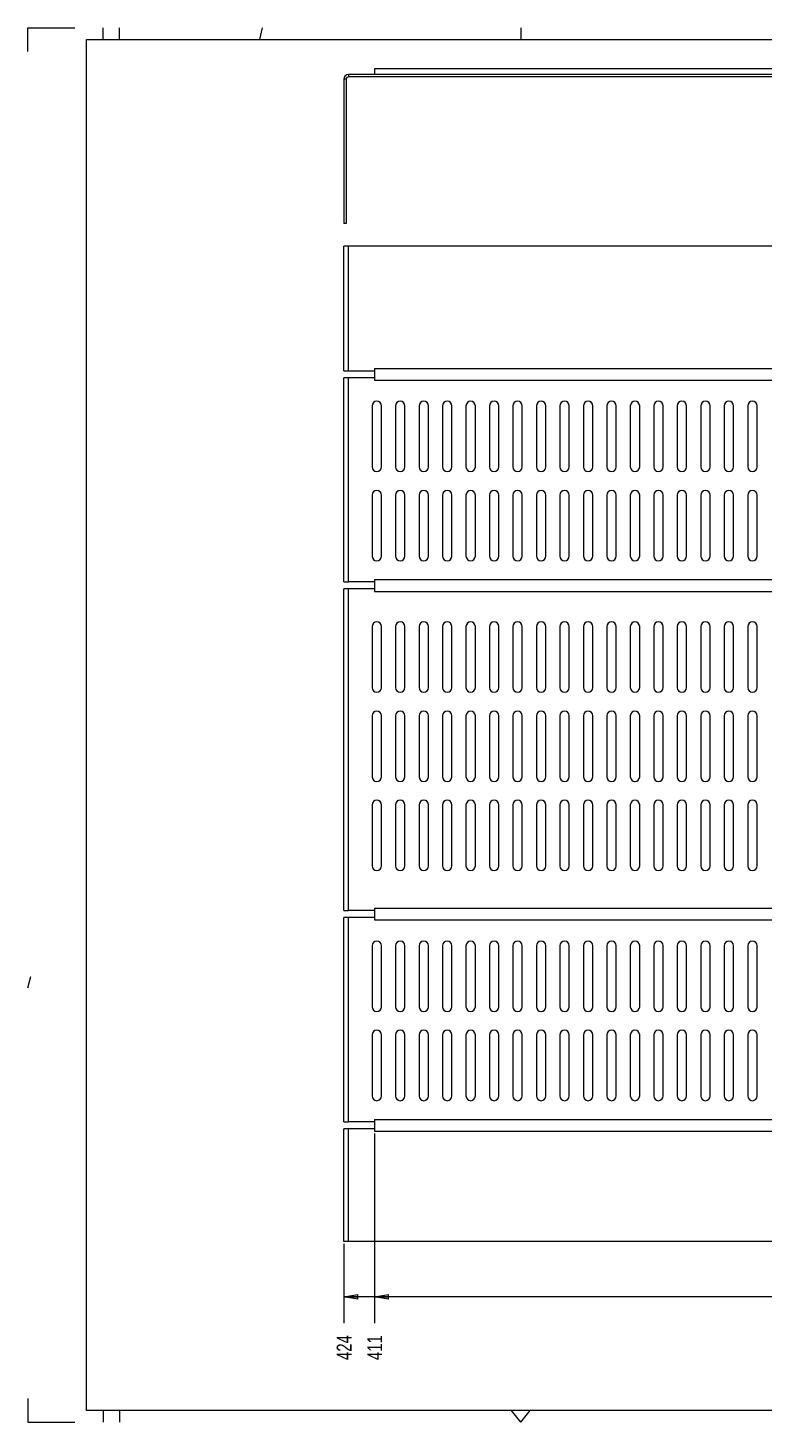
# Model space of a CAD drawing. Extents: x 0 to 841, y 0 to 594.
# Drawn here: x 0 to 314, y 0 to 594 of the extents above; entities that cross this region are included whole.
import ezdxf

# ---------------------------------------------------------------- set-up
doc = ezdxf.new("R2010")
doc.units = 0
doc.layers.get('0').update_dxf_attribs({"linetype": 'CONTINUOUS'})
doc.layers.add('FORMAT', color=7, linetype='CONTINUOUS')
doc.styles.add('SLDTEXTSTYLE0', font='TXT', dxfattribs={"width": 0.75})
doc.dimstyles.new('SLDDIMSTYLE1', dxfattribs={"dimtxt": 6.35, "dimasz": 5.9944, "dimexe": 0, "dimexo": 0.0625, "dimgap": 1.5875, "dimtad": 0, "dimtih": 1, "dimtoh": 1, "dimzin": 12, "dimtxsty": 'SLDTEXTSTYLE0', "dimblk1": 'CLOSED', "dimblk2": 'CLOSED', "dimsah": 1, "dimcen": 0.09, "dimazin": 3, "dimtfac": 1, "dimtofl": 0, "dimtmove": 0, "dimatfit": 3, "dimtolj": 1, "dimtzin": 12})

# ---------------------------------------------------------------- blocks, each defined once
blk = doc.blocks.new('_CLOSED')
at = {"color": 0, "linetype": 'BYBLOCK'}
for p, q in [((-1, 0.166667), (0, 0)), ((-1, 0.166667), (-1, -0.166667)), ((0, 0), (-1, -0.166667)), ((0, 0), (-1, 0))]:
    blk.add_line(p, q, dxfattribs=at)
blk = doc.blocks.new('*D8')
at = {"layer": 'FORMAT'}
for p, q in [((147.62, 122.95), (147.62, 42.1)), ((330.62, 53.35), (147.62, 53.35))]:
    blk.add_line(p, q, dxfattribs=at)
at = {"layer": 'FORMAT', "xscale": 5.9944, "yscale": 5.9944, "rotation": 180.0000000000004}
blk.add_blockref('_CLOSED', (147.62, 53.35, 0.1), dxfattribs=at)
at = {"layer": 'FORMAT', "insert": (144.55, 26.44), "char_height": 6.35, "attachment_point": 1, "rotation": 90, "style": 'SLDTEXTSTYLE0'}
blk.add_mtext('411', dxfattribs=at)
blk = doc.blocks.new('*D9')
at = {"layer": 'FORMAT'}
for p, q in [((134.62, 75.95), (134.62, 42.1)), ((147.62, 53.35), (134.62, 53.35))]:
    blk.add_line(p, q, dxfattribs=at)
at = {"layer": 'FORMAT', "xscale": 5.9944, "yscale": 5.9944, "rotation": 180.0000000000004}
blk.add_blockref('_CLOSED', (134.62, 53.35, 0.1), dxfattribs=at)
at = {"layer": 'FORMAT', "insert": (131.55, 26.44), "char_height": 6.35, "attachment_point": 1, "rotation": 90, "style": 'SLDTEXTSTYLE0'}
blk.add_mtext('424', dxfattribs=at)

msp = doc.modelspace()

# ---------------------------------------------------------------- linework, layer by layer
at = {"color": 7, "linetype": 'CONTINUOUS'}
for p, q in [((0, 584), (0, 594)), ((0, 594), (20, 594)), ((32, 589), (32, 594)), ((39, 589), (39, 594)), ((98.778, 589), (100, 594)), ((210, 594), (210, 589)), ((25, 589), (836, 589)), ((25, 5), (25, 589)), ((545.617, 576.606), (147.617, 576.606)), ((147.617, 576.606), (147.617, 574.106)), ((135.617, 572.106), (134.617, 572.106)), ((134.617, 572.106), (134.617, 510.606)), ((135.617, 572.106), (135.617, 510.606)), ((136.617, 574.106), (136.617, 573.106)), ((556.617, 574.106), (136.617, 574.106)), ((556.617, 573.106), (136.617, 573.106)), ((135.617, 510.606), (134.617, 510.606)), ((134.617, 447.944), (134.617, 500.944)), ((136.617, 500.944), (134.617, 500.944)), ((136.617, 447.944), (136.617, 500.944)), ((342.117, 500.944), (136.617, 500.944)), ((134.617, 447.944), (136.617, 447.944)), ((136.617, 447.944), (147.617, 447.944)), ((147.617, 448.944), (545.617, 448.944)), ((147.617, 448.944), (147.617, 443.944)), ((134.617, 357.944), (134.617, 444.944)), ((136.617, 444.944), (134.617, 444.944)), ((136.617, 357.944), (136.617, 444.944)), ((147.617, 444.944), (136.617, 444.944)), ((147.617, 443.944), (545.617, 443.944)), ((146.617, 432.944), (146.617, 406.944)), ((150.617, 406.944), (150.617, 432.944)), ((156.617, 432.944), (156.617, 406.944)), ((160.617, 406.944), (160.617, 432.944)), ((166.617, 432.944), (166.617, 406.944)), ((170.617, 406.944), (170.617, 432.944)), ((176.617, 432.944), (176.617, 406.944)), ((180.617, 406.944), (180.617, 432.944)), ((186.617, 432.944), (186.617, 406.944)), ((190.617, 406.944), (190.617, 432.944)), ((196.617, 432.944), (196.617, 406.944)), ((200.617, 406.944), (200.617, 432.944)), ((206.617, 432.944), (206.617, 406.944)), ((210.617, 406.944), (210.617, 432.944)), ((216.617, 432.944), (216.617, 406.944)), ((220.617, 406.944), (220.617, 432.944)), ((226.617, 432.944), (226.617, 406.944)), ((230.617, 406.944), (230.617, 432.944)), ((236.617, 432.944), (236.617, 406.944)), ((240.617, 406.944), (240.617, 432.944)), ((246.617, 432.944), (246.617, 406.944)), ((250.617, 406.944), (250.617, 432.944)), ((256.617, 432.944), (256.617, 406.944)), ((260.617, 406.944), (260.617, 432.944)), ((266.617, 432.944), (266.617, 406.944)), ((270.617, 406.944), (270.617, 432.944)), ((276.617, 432.944), (276.617, 406.944)), ((280.617, 406.944), (280.617, 432.944)), ((286.617, 432.944), (286.617, 406.944)), ((290.617, 406.944), (290.617, 432.944)), ((296.617, 432.944), (296.617, 406.944)), ((300.617, 406.944), (300.617, 432.944)), ((306.617, 432.944), (306.617, 406.944)), ((310.617, 406.944), (310.617, 432.944)), ((146.617, 394.944), (146.617, 368.944)), ((150.617, 368.944), (150.617, 394.944)), ((156.617, 394.944), (156.617, 368.944)), ((160.617, 368.944), (160.617, 394.944)), ((166.617, 394.944), (166.617, 368.944)), ((170.617, 368.944), (170.617, 394.944)), ((176.617, 394.944), (176.617, 368.944)), ((180.617, 368.944), (180.617, 394.944)), ((186.617, 394.944), (186.617, 368.944)), ((190.617, 368.944), (190.617, 394.944)), ((196.617, 394.944), (196.617, 368.944)), ((200.617, 368.944), (200.617, 394.944)), ((206.617, 394.944), (206.617, 368.944)), ((210.617, 368.944), (210.617, 394.944)), ((216.617, 394.944), (216.617, 368.944)), ((220.617, 368.944), (220.617, 394.944)), ((226.617, 394.944), (226.617, 368.944)), ((230.617, 368.944), (230.617, 394.944)), ((236.617, 394.944), (236.617, 368.944)), ((240.617, 368.944), (240.617, 394.944)), ((246.617, 394.944), (246.617, 368.944)), ((250.617, 368.944), (250.617, 394.944)), ((256.617, 394.944), (256.617, 368.944)), ((260.617, 368.944), (260.617, 394.944)), ((266.617, 394.944), (266.617, 368.944)), ((270.617, 368.944), (270.617, 394.944)), ((276.617, 394.944), (276.617, 368.944)), ((280.617, 368.944), (280.617, 394.944)), ((286.617, 394.944), (286.617, 368.944)), ((290.617, 368.944), (290.617, 394.944)), ((296.617, 394.944), (296.617, 368.944)), ((300.617, 368.944), (300.617, 394.944)), ((306.617, 394.944), (306.617, 368.944)), ((310.617, 368.944), (310.617, 394.944)), ((134.617, 357.944), (136.617, 357.944)), ((147.617, 357.944), (136.617, 357.944)), ((147.617, 358.944), (147.617, 353.944)), ((147.617, 358.944), (545.617, 358.944)), ((134.617, 217.944), (134.617, 354.944)), ((136.617, 354.944), (134.617, 354.944)), ((136.617, 217.944), (136.617, 354.944)), ((147.617, 354.944), (136.617, 354.944)), ((147.617, 353.944), (545.617, 353.944)), ((146.617, 338.944), (146.617, 312.944)), ((150.617, 312.944), (150.617, 338.944)), ((156.617, 338.944), (156.617, 312.944)), ((160.617, 312.944), (160.617, 338.944)), ((166.617, 338.944), (166.617, 312.944)), ((170.617, 312.944), (170.617, 338.944)), ((176.617, 338.944), (176.617, 312.944)), ((180.617, 312.944), (180.617, 338.944)), ((186.617, 338.944), (186.617, 312.944)), ((190.617, 312.944), (190.617, 338.944)), ((196.617, 338.944), (196.617, 312.944)), ((200.617, 312.944), (200.617, 338.944)), ((206.617, 338.944), (206.617, 312.944)), ((210.617, 312.944), (210.617, 338.944)), ((216.617, 338.944), (216.617, 312.944)), ((220.617, 312.944), (220.617, 338.944)), ((226.617, 338.944), (226.617, 312.944)), ((230.617, 312.944), (230.617, 338.944)), ((236.617, 338.944), (236.617, 312.944)), ((240.617, 312.944), (240.617, 338.944)), ((246.617, 338.944), (246.617, 312.944)), ((250.617, 312.944), (250.617, 338.944)), ((256.617, 338.944), (256.617, 312.944)), ((260.617, 312.944), (260.617, 338.944)), ((266.617, 338.944), (266.617, 312.944)), ((270.617, 312.944), (270.617, 338.944)), ((276.617, 338.944), (276.617, 312.944)), ((280.617, 312.944), (280.617, 338.944)), ((286.617, 338.944), (286.617, 312.944)), ((290.617, 312.944), (290.617, 338.944)), ((296.617, 338.944), (296.617, 312.944)), ((300.617, 312.944), (300.617, 338.944)), ((306.617, 338.944), (306.617, 312.944)), ((310.617, 312.944), (310.617, 338.944)), ((146.617, 300.944), (146.617, 274.944)), ((150.617, 274.944), (150.617, 300.944)), ((156.617, 300.944), (156.617, 274.944)), ((160.617, 274.944), (160.617, 300.944)), ((166.617, 300.944), (166.617, 274.944)), ((170.617, 274.944), (170.617, 300.944)), ((176.617, 300.944), (176.617, 274.944)), ((180.617, 274.944), (180.617, 300.944)), ((186.617, 300.944), (186.617, 274.944)), ((190.617, 274.944), (190.617, 300.944)), ((196.617, 300.944), (196.617, 274.944)), ((200.617, 274.944), (200.617, 300.944)), ((206.617, 300.944), (206.617, 274.944)), ((210.617, 274.944), (210.617, 300.944)), ((216.617, 300.944), (216.617, 274.944)), ((220.617, 274.944), (220.617, 300.944)), ((226.617, 300.944), (226.617, 274.944)), ((230.617, 274.944), (230.617, 300.944)), ((236.617, 300.944), (236.617, 274.944)), ((240.617, 274.944), (240.617, 300.944)), ((246.617, 300.944), (246.617, 274.944)), ((250.617, 274.944), (250.617, 300.944)), ((256.617, 300.944), (256.617, 274.944)), ((260.617, 274.944), (260.617, 300.944)), ((266.617, 300.944), (266.617, 274.944)), ((270.617, 274.944), (270.617, 300.944)), ((276.617, 300.944), (276.617, 274.944)), ((280.617, 274.944), (280.617, 300.944)), ((286.617, 300.944), (286.617, 274.944)), ((290.617, 274.944), (290.617, 300.944)), ((296.617, 300.944), (296.617, 274.944)), ((300.617, 274.944), (300.617, 300.944)), ((306.617, 300.944), (306.617, 274.944)), ((310.617, 274.944), (310.617, 300.944)), ((146.617, 262.944), (146.617, 236.944)), ((150.617, 236.944), (150.617, 262.944)), ((156.617, 262.944), (156.617, 236.944)), ((160.617, 236.944), (160.617, 262.944)), ((166.617, 262.944), (166.617, 236.944)), ((170.617, 236.944), (170.617, 262.944)), ((176.617, 262.944), (176.617, 236.944)), ((180.617, 236.944), (180.617, 262.944)), ((186.617, 262.944), (186.617, 236.944)), ((190.617, 236.944), (190.617, 262.944)), ((196.617, 262.944), (196.617, 236.944)), ((200.617, 236.944), (200.617, 262.944)), ((206.617, 262.944), (206.617, 236.944)), ((210.617, 236.944), (210.617, 262.944)), ((216.617, 262.944), (216.617, 236.944)), ((220.617, 236.944), (220.617, 262.944)), ((226.617, 262.944), (226.617, 236.944)), ((230.617, 236.944), (230.617, 262.944)), ((236.617, 262.944), (236.617, 236.944)), ((240.617, 236.944), (240.617, 262.944)), ((246.617, 262.944), (246.617, 236.944)), ((250.617, 236.944), (250.617, 262.944)), ((256.617, 262.944), (256.617, 236.944)), ((260.617, 236.944), (260.617, 262.944)), ((266.617, 262.944), (266.617, 236.944)), ((270.617, 236.944), (270.617, 262.944)), ((276.617, 262.944), (276.617, 236.944)), ((280.617, 236.944), (280.617, 262.944)), ((286.617, 262.944), (286.617, 236.944)), ((290.617, 236.944), (290.617, 262.944)), ((296.617, 262.944), (296.617, 236.944)), ((300.617, 236.944), (300.617, 262.944)), ((306.617, 262.944), (306.617, 236.944)), ((310.617, 236.944), (310.617, 262.944)), ((134.617, 217.944), (136.617, 217.944)), ((134.617, 127.944), (134.617, 214.944)), ((136.617, 214.944), (134.617, 214.944)), ((147.617, 217.944), (136.617, 217.944)), ((136.617, 127.944), (136.617, 214.944)), ((147.617, 214.944), (136.617, 214.944)), ((147.617, 218.944), (147.617, 213.944)), ((147.617, 218.944), (545.617, 218.944)), ((147.617, 213.944), (545.617, 213.944)), ((146.617, 202.944), (146.617, 176.944)), ((150.617, 176.944), (150.617, 202.944)), ((156.617, 202.944), (156.617, 176.944)), ((160.617, 176.944), (160.617, 202.944)), ((166.617, 202.944), (166.617, 176.944)), ((170.617, 176.944), (170.617, 202.944)), ((176.617, 202.944), (176.617, 176.944)), ((180.617, 176.944), (180.617, 202.944)), ((186.617, 202.944), (186.617, 176.944)), ((190.617, 176.944), (190.617, 202.944)), ((196.617, 202.944), (196.617, 176.944)), ((200.617, 176.944), (200.617, 202.944)), ((206.617, 202.944), (206.617, 176.944)), ((210.617, 176.944), (210.617, 202.944)), ((216.617, 202.944), (216.617, 176.944)), ((220.617, 176.944), (220.617, 202.944)), ((226.617, 202.944), (226.617, 176.944)), ((230.617, 176.944), (230.617, 202.944)), ((236.617, 202.944), (236.617, 176.944)), ((240.617, 176.944), (240.617, 202.944)), ((246.617, 202.944), (246.617, 176.944)), ((250.617, 176.944), (250.617, 202.944)), ((256.617, 202.944), (256.617, 176.944)), ((260.617, 176.944), (260.617, 202.944)), ((266.617, 202.944), (266.617, 176.944)), ((270.617, 176.944), (270.617, 202.944)), ((276.617, 202.944), (276.617, 176.944)), ((280.617, 176.944), (280.617, 202.944)), ((286.617, 202.944), (286.617, 176.944)), ((290.617, 176.944), (290.617, 202.944)), ((296.617, 202.944), (296.617, 176.944)), ((300.617, 176.944), (300.617, 202.944)), ((306.617, 202.944), (306.617, 176.944)), ((310.617, 176.944), (310.617, 202.944)), ((0, 185), (1.188, 189.857)), ((146.617, 164.944), (146.617, 138.944)), ((150.617, 138.944), (150.617, 164.944)), ((156.617, 164.944), (156.617, 138.944)), ((160.617, 138.944), (160.617, 164.944)), ((166.617, 164.944), (166.617, 138.944)), ((170.617, 138.944), (170.617, 164.944)), ((176.617, 164.944), (176.617, 138.944)), ((180.617, 138.944), (180.617, 164.944)), ((186.617, 164.944), (186.617, 138.944)), ((190.617, 138.944), (190.617, 164.944)), ((196.617, 164.944), (196.617, 138.944)), ((200.617, 138.944), (200.617, 164.944)), ((206.617, 164.944), (206.617, 138.944)), ((210.617, 138.944), (210.617, 164.944)), ((216.617, 164.944), (216.617, 138.944)), ((220.617, 138.944), (220.617, 164.944)), ((226.617, 164.944), (226.617, 138.944)), ((230.617, 138.944), (230.617, 164.944)), ((236.617, 164.944), (236.617, 138.944)), ((240.617, 138.944), (240.617, 164.944)), ((246.617, 164.944), (246.617, 138.944)), ((250.617, 138.944), (250.617, 164.944)), ((256.617, 164.944), (256.617, 138.944)), ((260.617, 138.944), (260.617, 164.944)), ((266.617, 164.944), (266.617, 138.944)), ((270.617, 138.944), (270.617, 164.944)), ((276.617, 164.944), (276.617, 138.944)), ((280.617, 138.944), (280.617, 164.944)), ((286.617, 164.944), (286.617, 138.944)), ((290.617, 138.944), (290.617, 164.944)), ((296.617, 164.944), (296.617, 138.944)), ((300.617, 138.944), (300.617, 164.944)), ((306.617, 164.944), (306.617, 138.944)), ((310.617, 138.944), (310.617, 164.944)), ((134.617, 127.944), (136.617, 127.944)), ((134.617, 76.944), (134.617, 124.944)), ((136.617, 124.944), (134.617, 124.944)), ((147.617, 127.944), (136.617, 127.944)), ((136.617, 76.944), (136.617, 124.944)), ((147.617, 124.944), (136.617, 124.944)), ((147.617, 128.944), (545.617, 128.944)), ((147.617, 128.944), (147.617, 123.944)), ((147.617, 123.944), (545.617, 123.944)), ((136.617, 76.944), (134.617, 76.944)), ((556.617, 76.944), (136.617, 76.944)), ((0, 10), (0, 0)), ((0, 0), (20, 0)), ((836, 5), (25, 5)), ((32, 5), (32, 0)), ((39, 5), (39, 0)), ((210, 0), (206.003, 5)), ((210, 0), (213.997, 5))]:
    msp.add_line(p, q, dxfattribs=at)
for centre, radius, start, end in [((136.617, 572.106), 2, 90, 180), ((136.617, 572.106), 1, 90, 180), ((148.617, 432.944), 2, 0, 180), ((158.617, 432.944), 2, 0, 180), ((168.617, 432.944), 2, 0, 180), ((178.617, 432.944), 2, 0, 180), ((188.617, 432.944), 2, 0, 180), ((198.617, 432.944), 2, 0, 180), ((208.617, 432.944), 2, 0, 180), ((218.617, 432.944), 2, 0, 180), ((228.617, 432.944), 2, 0, 180), ((238.617, 432.944), 2, 0, 180), ((248.617, 432.944), 2, 0, 180), ((258.617, 432.944), 2, 0, 180), ((268.617, 432.944), 2, 0, 180), ((278.617, 432.944), 2, 0, 180), ((288.617, 432.944), 2, 0, 180), ((298.617, 432.944), 2, 0, 180), ((308.617, 432.944), 2, 0, 180), ((148.617, 406.944), 2, 180, 0), ((158.617, 406.944), 2, 180, 0), ((168.617, 406.944), 2, 180, 0), ((178.617, 406.944), 2, 180, 0), ((188.617, 406.944), 2, 180, 0), ((198.617, 406.944), 2, 180, 0), ((208.617, 406.944), 2, 180, 0), ((218.617, 406.944), 2, 180, 0), ((228.617, 406.944), 2, 180, 0), ((238.617, 406.944), 2, 180, 0), ((248.617, 406.944), 2, 180, 0), ((258.617, 406.944), 2, 180, 0), ((268.617, 406.944), 2, 180, 0), ((278.617, 406.944), 2, 180, 0), ((288.617, 406.944), 2, 180, 0), ((298.617, 406.944), 2, 180, 0), ((308.617, 406.944), 2, 180, 0), ((148.617, 394.944), 2, 0, 180), ((158.617, 394.944), 2, 0, 180), ((168.617, 394.944), 2, 0, 180), ((178.617, 394.944), 2, 0, 180), ((188.617, 394.944), 2, 0, 180), ((198.617, 394.944), 2, 0, 180), ((208.617, 394.944), 2, 0, 180), ((218.617, 394.944), 2, 0, 180), ((228.617, 394.944), 2, 0, 180), ((238.617, 394.944), 2, 0, 180), ((248.617, 394.944), 2, 0, 180), ((258.617, 394.944), 2, 0, 180), ((268.617, 394.944), 2, 0, 180), ((278.617, 394.944), 2, 0, 180), ((288.617, 394.944), 2, 0, 180), ((298.617, 394.944), 2, 0, 180), ((308.617, 394.944), 2, 0, 180), ((148.617, 368.944), 2, 180, 0), ((158.617, 368.944), 2, 180, 0), ((168.617, 368.944), 2, 180, 0), ((178.617, 368.944), 2, 180, 0), ((188.617, 368.944), 2, 180, 0), ((198.617, 368.944), 2, 180, 0), ((208.617, 368.944), 2, 180, 0), ((218.617, 368.944), 2, 180, 0), ((228.617, 368.944), 2, 180, 0), ((238.617, 368.944), 2, 180, 0), ((248.617, 368.944), 2, 180, 0), ((258.617, 368.944), 2, 180, 0), ((268.617, 368.944), 2, 180, 0), ((278.617, 368.944), 2, 180, 0), ((288.617, 368.944), 2, 180, 0), ((298.617, 368.944), 2, 180, 0), ((308.617, 368.944), 2, 180, 0), ((148.617, 338.944), 2, 0, 180), ((158.617, 338.944), 2, 0, 180), ((168.617, 338.944), 2, 0, 180), ((178.617, 338.944), 2, 0, 180), ((188.617, 338.944), 2, 0, 180), ((198.617, 338.944), 2, 0, 180), ((208.617, 338.944), 2, 0, 180), ((218.617, 338.944), 2, 0, 180), ((228.617, 338.944), 2, 0, 180), ((238.617, 338.944), 2, 0, 180), ((248.617, 338.944), 2, 0, 180), ((258.617, 338.944), 2, 0, 180), ((268.617, 338.944), 2, 0, 180), ((278.617, 338.944), 2, 0, 180), ((288.617, 338.944), 2, 0, 180), ((298.617, 338.944), 2, 0, 180), ((308.617, 338.944), 2, 0, 180), ((148.617, 312.944), 2, 180, 0), ((158.617, 312.944), 2, 180, 0), ((168.617, 312.944), 2, 180, 0), ((178.617, 312.944), 2, 180, 0), ((188.617, 312.944), 2, 180, 0), ((198.617, 312.944), 2, 180, 0), ((208.617, 312.944), 2, 180, 0), ((218.617, 312.944), 2, 180, 0), ((228.617, 312.944), 2, 180, 0), ((238.617, 312.944), 2, 180, 0), ((248.617, 312.944), 2, 180, 0), ((258.617, 312.944), 2, 180, 0), ((268.617, 312.944), 2, 180, 0), ((278.617, 312.944), 2, 180, 0), ((288.617, 312.944), 2, 180, 0), ((298.617, 312.944), 2, 180, 0), ((308.617, 312.944), 2, 180, 0), ((148.617, 300.944), 2, 0, 180), ((158.617, 300.944), 2, 0, 180), ((168.617, 300.944), 2, 0, 180), ((178.617, 300.944), 2, 0, 180), ((188.617, 300.944), 2, 0, 180), ((198.617, 300.944), 2, 0, 180), ((208.617, 300.944), 2, 0, 180), ((218.617, 300.944), 2, 0, 180), ((228.617, 300.944), 2, 0, 180), ((238.617, 300.944), 2, 0, 180), ((248.617, 300.944), 2, 0, 180), ((258.617, 300.944), 2, 0, 180), ((268.617, 300.944), 2, 0, 180), ((278.617, 300.944), 2, 0, 180), ((288.617, 300.944), 2, 0, 180), ((298.617, 300.944), 2, 0, 180), ((308.617, 300.944), 2, 0, 180), ((148.617, 274.944), 2, 180, 0), ((158.617, 274.944), 2, 180, 0), ((168.617, 274.944), 2, 180, 0), ((178.617, 274.944), 2, 180, 0), ((188.617, 274.944), 2, 180, 0), ((198.617, 274.944), 2, 180, 0), ((208.617, 274.944), 2, 180, 0), ((218.617, 274.944), 2, 180, 0), ((228.617, 274.944), 2, 180, 0), ((238.617, 274.944), 2, 180, 0), ((248.617, 274.944), 2, 180, 0), ((258.617, 274.944), 2, 180, 0), ((268.617, 274.944), 2, 180, 0), ((278.617, 274.944), 2, 180, 0), ((288.617, 274.944), 2, 180, 0), ((298.617, 274.944), 2, 180, 0), ((308.617, 274.944), 2, 180, 0), ((148.617, 262.944), 2, 0, 180), ((158.617, 262.944), 2, 0, 180), ((168.617, 262.944), 2, 0, 180), ((178.617, 262.944), 2, 0, 180), ((188.617, 262.944), 2, 0, 180), ((198.617, 262.944), 2, 0, 180), ((208.617, 262.944), 2, 0, 180), ((218.617, 262.944), 2, 0, 180), ((228.617, 262.944), 2, 0, 180), ((238.617, 262.944), 2, 0, 180), ((248.617, 262.944), 2, 0, 180), ((258.617, 262.944), 2, 0, 180), ((268.617, 262.944), 2, 0, 180), ((278.617, 262.944), 2, 0, 180), ((288.617, 262.944), 2, 0, 180), ((298.617, 262.944), 2, 0, 180), ((308.617, 262.944), 2, 0, 180), ((148.617, 236.944), 2, 180, 0), ((158.617, 236.944), 2, 180, 0), ((168.617, 236.944), 2, 180, 0), ((178.617, 236.944), 2, 180, 0), ((188.617, 236.944), 2, 180, 0), ((198.617, 236.944), 2, 180, 0), ((208.617, 236.944), 2, 180, 0), ((218.617, 236.944), 2, 180, 0), ((228.617, 236.944), 2, 180, 0), ((238.617, 236.944), 2, 180, 0), ((248.617, 236.944), 2, 180, 0), ((258.617, 236.944), 2, 180, 0), ((268.617, 236.944), 2, 180, 0), ((278.617, 236.944), 2, 180, 0), ((288.617, 236.944), 2, 180, 0), ((298.617, 236.944), 2, 180, 0), ((308.617, 236.944), 2, 180, 0), ((148.617, 202.944), 2, 0, 180), ((158.617, 202.944), 2, 0, 180), ((168.617, 202.944), 2, 0, 180), ((178.617, 202.944), 2, 0, 180), ((188.617, 202.944), 2, 0, 180), ((198.617, 202.944), 2, 0, 180), ((208.617, 202.944), 2, 0, 180), ((218.617, 202.944), 2, 0, 180), ((228.617, 202.944), 2, 0, 180), ((238.617, 202.944), 2, 0, 180), ((248.617, 202.944), 2, 0, 180), ((258.617, 202.944), 2, 0, 180), ((268.617, 202.944), 2, 0, 180), ((278.617, 202.944), 2, 0, 180), ((288.617, 202.944), 2, 0, 180), ((298.617, 202.944), 2, 0, 180), ((308.617, 202.944), 2, 0, 180), ((148.617, 176.944), 2, 180, 0), ((158.617, 176.944), 2, 180, 0), ((168.617, 176.944), 2, 180, 0), ((178.617, 176.944), 2, 180, 0), ((188.617, 176.944), 2, 180, 0), ((198.617, 176.944), 2, 180, 0), ((208.617, 176.944), 2, 180, 0), ((218.617, 176.944), 2, 180, 0), ((228.617, 176.944), 2, 180, 0), ((238.617, 176.944), 2, 180, 0), ((248.617, 176.944), 2, 180, 0), ((258.617, 176.944), 2, 180, 0), ((268.617, 176.944), 2, 180, 0), ((278.617, 176.944), 2, 180, 0), ((288.617, 176.944), 2, 180, 0), ((298.617, 176.944), 2, 180, 0), ((308.617, 176.944), 2, 180, 0), ((148.617, 164.944), 2, 0, 180), ((158.617, 164.944), 2, 0, 180), ((168.617, 164.944), 2, 0, 180), ((178.617, 164.944), 2, 0, 180), ((188.617, 164.944), 2, 0, 180), ((198.617, 164.944), 2, 0, 180), ((208.617, 164.944), 2, 0, 180), ((218.617, 164.944), 2, 0, 180), ((228.617, 164.944), 2, 0, 180), ((238.617, 164.944), 2, 0, 180), ((248.617, 164.944), 2, 0, 180), ((258.617, 164.944), 2, 0, 180), ((268.617, 164.944), 2, 0, 180), ((278.617, 164.944), 2, 0, 180), ((288.617, 164.944), 2, 0, 180), ((298.617, 164.944), 2, 0, 180), ((308.617, 164.944), 2, 0, 180), ((148.617, 138.944), 2, 180, 0), ((158.617, 138.944), 2, 180, 0), ((168.617, 138.944), 2, 180, 0), ((178.617, 138.944), 2, 180, 0), ((188.617, 138.944), 2, 180, 0), ((198.617, 138.944), 2, 180, 0), ((208.617, 138.944), 2, 180, 0), ((218.617, 138.944), 2, 180, 0), ((228.617, 138.944), 2, 180, 0), ((238.617, 138.944), 2, 180, 0), ((248.617, 138.944), 2, 180, 0), ((258.617, 138.944), 2, 180, 0), ((268.617, 138.944), 2, 180, 0), ((278.617, 138.944), 2, 180, 0), ((288.617, 138.944), 2, 180, 0), ((298.617, 138.944), 2, 180, 0), ((308.617, 138.944), 2, 180, 0)]:
    msp.add_arc(centre, radius, start, end, dxfattribs=at)

# ---------------------------------------------------------------- dimensions: what is measured, and where the dimension line sits
at = {"layer": 'FORMAT'}
for feature_location, offset, picture, middle in [((147.617, 123.944, 0.1), (0, -81.843), '*D8', (147.617, 35.759, 0.4)), ((134.617, 76.944, 0.1), (0, -34.843), '*D9', (134.617, 34.173, 0.4))]:
    dim = msp.add_ordinate_dim(feature_location=feature_location, offset=offset, dtype=1, origin=(558.617, 76.944, 0.1), dimstyle='SLDDIMSTYLE1', override={"dimtxt": 6.35, "dimasz": 5.9944, "dimexe": 0.9906, "dimexo": 0.9906, "dimgap": 1.524, "dimtad": 0, "dimtih": 1, "dimtoh": 1, "dimzin": 12, "dimtzin": 12}, dxfattribs=at)
    dim.commit()
    dim.dimension.update_dxf_attribs({"geometry": picture, "text_midpoint": middle})

doc.saveas('drawing.dxf')
